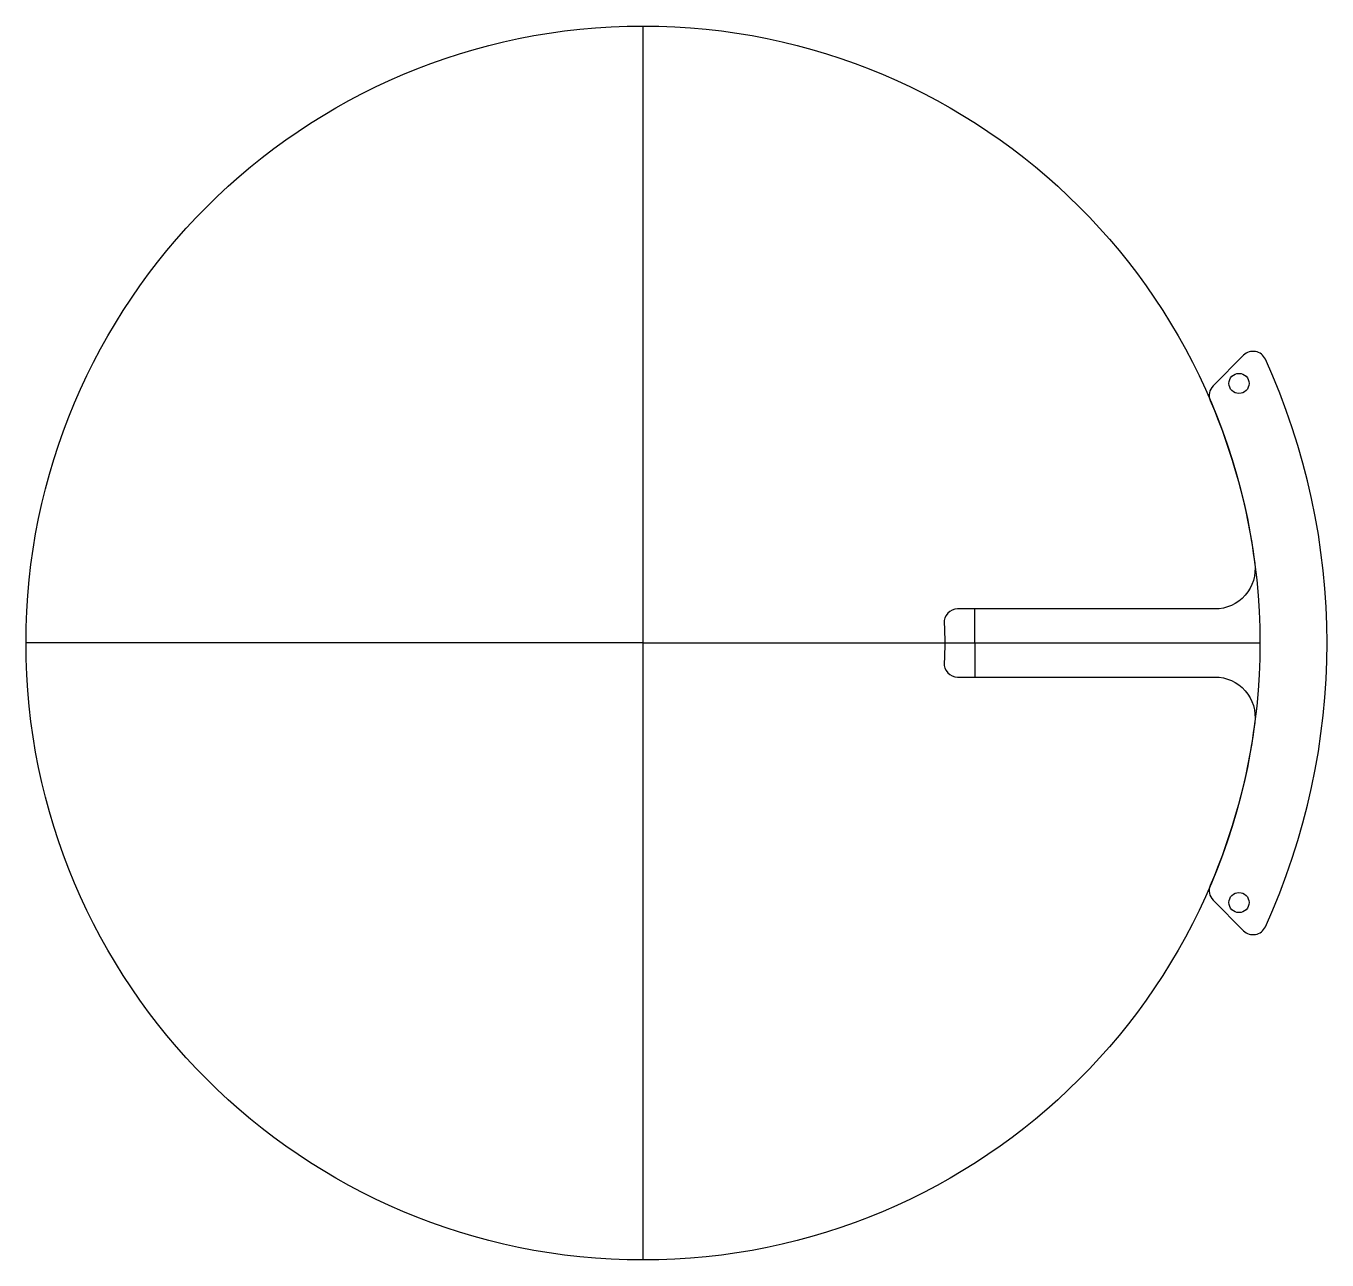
# Model space of a CAD drawing. Header units: millimetres. Extents: x -92 to 102, y -92 to 92.
import ezdxf

# ---------------------------------------------------------------- set-up
doc = ezdxf.new("R2010")
doc.units = ezdxf.units.MM
doc.layers.get('0').update_dxf_attribs({"linetype": 'CONTINUOUS'})

msp = doc.modelspace()

# ---------------------------------------------------------------- linework, layer by layer
for p, q in [((0, 92), (0, -92)), ((49.5, 0), (49.5, 5.08)), ((0, 0), (-92, 0)), ((0, 0), (92, 0)), ((45, 0), (49.5, 0)), ((49.5, 0), (49.5, -5.08))]:
    msp.add_line(p, q)
msp.add_lwpolyline([(44.9, -2.95, 0.43356), (46.9, -5.08), (85.28, -5.08, -0.452584), (91.23, -11.85, -0.068773), (84.6, -36.15, 0.306399), (85.02, -38.35), (89.57, -42.9, 0.523273), (92.81, -42.32, 0.217237), (92.81, 42.32, 0.523273), (89.57, 42.9), (85.02, 38.35, 0.306399), (84.6, 36.15, -0.068773), (91.23, 11.85, -0.452584), (85.28, 5.08), (46.9, 5.08, 0.43356), (44.9, 2.95, -0.032812)], format="xyb", close=True)
for centre, radius in [((0, 0), 92), ((88.88, 38.71), 1.5), ((88.88, -38.71), 1.5)]:
    msp.add_circle(centre, radius)

doc.saveas('drawing.dxf')
